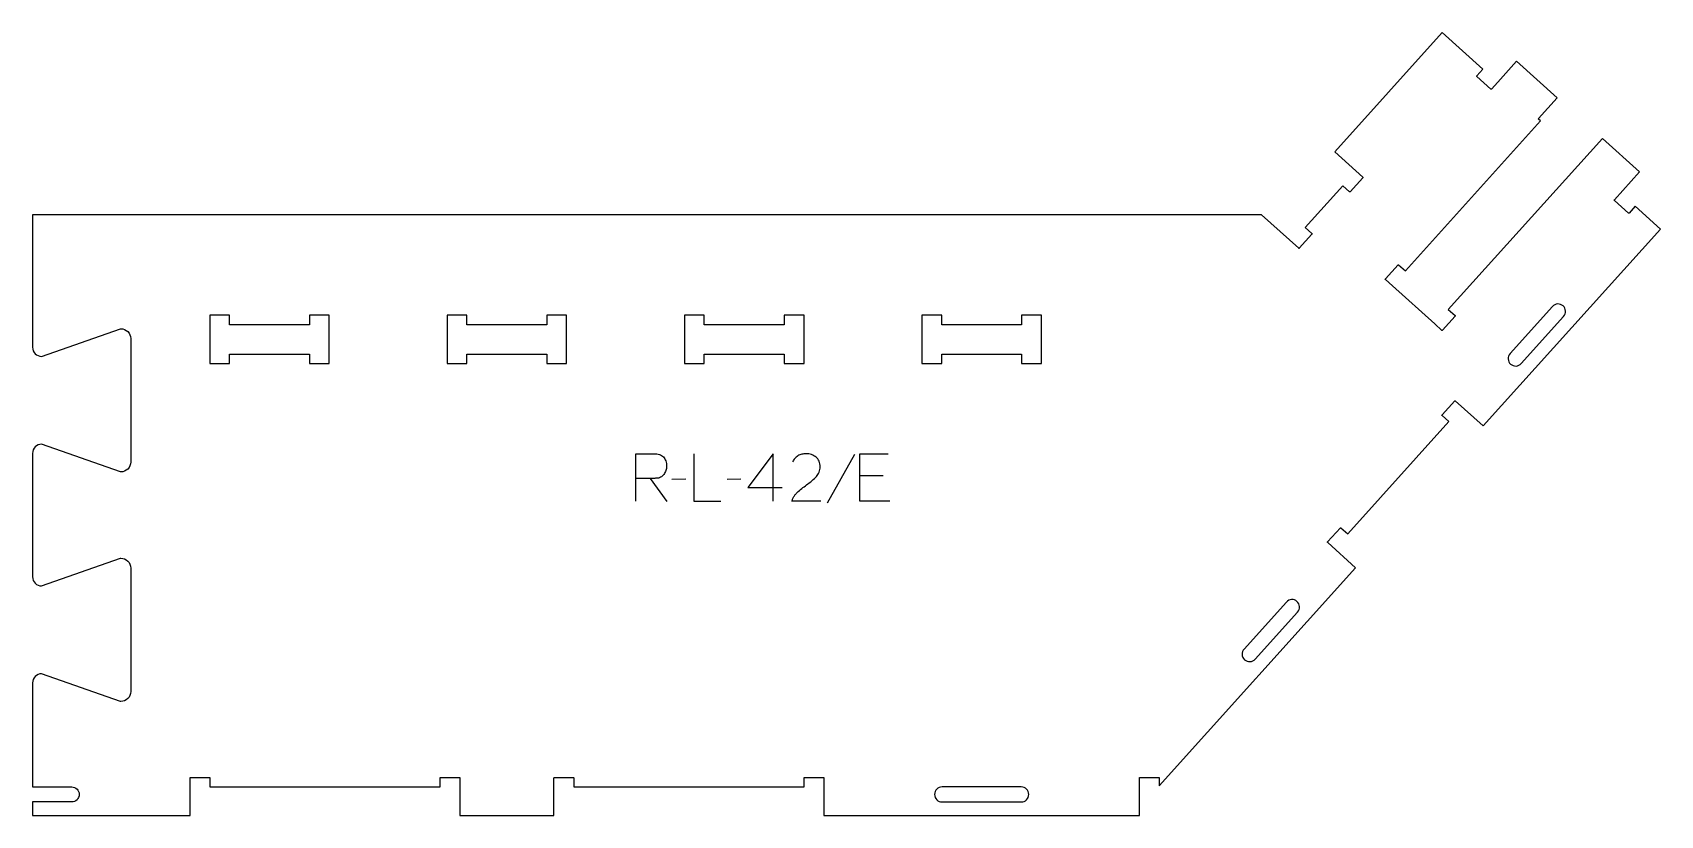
# Model space of a CAD drawing. Extents: x 0 to 1029, y 0 to 495.
import ezdxf

# ---------------------------------------------------------------- set-up
doc = ezdxf.new("R2010")
doc.units = 0
for name, color, linetype in [('1_ANYTOOL_1MMDEEP_LABELS_S', 2, 'CONTINUOUS'), ('3_ANYTOOL_CUTTHROUGH_INSID', 4, 'CONTINUOUS'), ('4_ANYTOOL_CUTTHROUGH_OUTSI', 5, 'CONTINUOUS')]:
    doc.layers.add(name, color=color, linetype=linetype)

msp = doc.modelspace()

# ---------------------------------------------------------------- linework, layer by layer
at = {"layer": '1_ANYTOOL_1MMDEEP_LABELS_S'}
for p, q in [((519.34244, 227.987706), (502.156725, 197.216277)), ((390.299583, 212.901992), (400.756725, 198.416277)), ((412.756725, 212.344849), (403.971011, 212.259135)), ((447.64244, 212.344849), (438.856725, 212.259135)), ((451.928154, 207.116277), (473.699583, 207.116277)), ((537.428154, 214.530563), (522.771011, 214.530563))]:
    msp.add_line(p, q, dxfattribs=at)
for points in [[(381.299583, 198.459135), (381.299583, 228.459135), (392.656725, 228.459135, -0.030274), (394.422538, 228.352119, -0.049), (396.144225, 227.968956, -0.050774), (397.476748, 227.3765, -0.06445), (398.635297, 226.49842, -0.0646), (399.525208, 225.362389, -0.052254), (400.12994, 224.047527, -0.050381), (400.519075, 222.354979, -0.031337), (400.628154, 220.616277, -0.040022), (400.517993, 219.242221, -0.042626), (400.183511, 217.905563, -0.04247), (399.614826, 216.615843, -0.036572), (398.849583, 215.430563, -0.051097), (397.907805, 214.416608, -0.061981), (396.765654, 213.641277, -0.061813), (395.456652, 213.164778, -0.049309), (394.071011, 212.987706, -0.003273), (393.20336, 212.950015, -0.003121), (392.335297, 212.92342, -0.003882), (391.317515, 212.906501, -0.002215), (390.299583, 212.901992), (381.34244, 212.901992)], [(498.128154, 198.501992), (479.828154, 198.544849, -0.034491), (480.490932, 200.292181, -0.037732), (481.397797, 201.925206, -0.037744), (482.537091, 203.399842, -0.03482), (483.878154, 204.694849, -0.00859), (486.837379, 207.093432, -0.008791), (489.878154, 209.387706, 0.020588), (492.697442, 211.621149, 0.025206), (495.299583, 214.101992, 0.046908), (496.320178, 215.403234, 0.051091), (497.06744, 216.876992, 0.050722), (497.516173, 218.525166, 0.041139), (497.656725, 220.230563, 0.039396), (497.514081, 222.038149, 0.058519), (497.024583, 223.776992, 0.060358), (496.234025, 225.184108, 0.061397), (495.128154, 226.359135, 0.048006), (493.772197, 227.281094, 0.045901), (492.26744, 227.934135, 0.045216), (490.527379, 228.336694, 0.034258), (488.74244, 228.459135, 0.055622), (486.107869, 228.165147, 0.079896), (483.663868, 227.184135, 0.080617), (481.694481, 225.518435, 0.060287), (480.256725, 223.359135)]]:
    msp.add_lwpolyline(points, format="xyb", dxfattribs=at)
for points in [[(417.899583, 228.459135), (417.899583, 198.459135), (434.999583, 198.459135)], [(467.913868, 198.459135), (467.956725, 228.501992), (451.928154, 207.116277)], [(541.713868, 198.459135), (522.771011, 198.459135), (522.771011, 228.459135), (540.599583, 228.459135)]]:
    msp.add_lwpolyline(points, dxfattribs=at)
at = {"layer": '3_ANYTOOL_CUTTHROUGH_INSID'}
for points in [[(967.501066, 315.196724, 0.198912), (968.714625, 318.62369, 0.198912), (967.149508, 321.905036, 0.198912), (963.722541, 323.118592, 0.198912), (960.441196, 321.553472), (933.675972, 291.827679, 0.198913), (932.462415, 288.400711, 0.198913), (934.027536, 285.119365, 0.198913), (937.454506, 283.905813, 0.198913), (940.735849, 285.470939)], [(772.606241, 98.744092), (799.371459, 128.469878, 0.198913), (800.585016, 131.896846, 0.198913), (799.019896, 135.178192, 0.198913), (795.592927, 136.391744, 0.198913), (792.311584, 134.82662), (765.546359, 105.100827, 0.414214), (765.89793, 98.392515, 0.198912), (769.3249, 97.178966, 0.198912)], [(574.75, 8.5), (624.75, 8.5, 1), (624.75, 18), (574.75, 18, 0.414214), (570, 13.25, 0.414214)]]:
    msp.add_lwpolyline(points, format="xyb", close=True, dxfattribs=at)
for points in [[(149.75, 310), (124.5, 310), (124.5, 316), (112.25, 316), (112, 316), (112, 285.5), (124.25, 285.5), (124.5, 285.5), (124.5, 291.5), (149.75, 291.5), (175, 291.5), (175, 285.5), (187.25, 285.5), (187.5, 285.5), (187.5, 315.75), (187.5, 316), (175.25, 316), (175, 316), (175, 310)], [(274.5, 291.5), (325, 291.5), (325, 285.5), (337.5, 285.5), (337.5, 316), (325, 316), (325, 310), (274.5, 310), (274.5, 316), (262, 316), (262, 285.5), (274.5, 285.5)], [(449.75, 310), (424.5, 310), (424.5, 316), (412, 316), (412, 285.5), (424.5, 285.5), (424.5, 291.5), (449.75, 291.5), (475, 291.5), (475, 285.5), (487.5, 285.5), (487.5, 316), (475, 316), (475, 310)], [(625, 291.5), (625, 285.5), (637.5, 285.5), (637.5, 316), (625, 316), (625, 310), (574.5, 310), (574.5, 316), (562, 316), (562, 285.5), (574.5, 285.5), (574.5, 291.5)]]:
    msp.add_lwpolyline(points, close=True, dxfattribs=at)
at = {"layer": '4_ANYTOOL_CUTTHROUGH_OUTSI'}
msp.add_lwpolyline([(24.75, 8.5), (0, 8.5), (0, 0), (99.5, 0), (99.5, 23.75, -0.414214), (99.75, 24), (111.75, 24, -0.414214), (112, 23.75), (112, 18), (149.75, 18), (257.5, 18), (257.5, 23.75, -0.414214), (257.75, 24), (269.75, 24, -0.414214), (270, 23.75), (270, 0), (329.5, 0), (329.5, 23.75, -0.414214), (329.75, 24), (341.75, 24, -0.414214), (342, 23.75), (342, 18), (449.75, 18), (487.5, 18), (487.5, 23.75, -0.414214), (487.75, 24), (499.75, 24, -0.414214), (500, 23.75), (500, 0), (699.5, 0), (699.5, 23.75, -0.414214), (699.75, 24), (711.75, 24, -0.414214), (712, 23.75), (712, 18.730992), (836.055266, 156.508322), (818.405576, 172.400174, -0.414214), (818.387073, 172.753243), (826.41664, 181.670981, -0.414214), (826.769709, 181.689485), (831.042791, 177.841984), (894.944764, 248.812315), (890.671682, 252.659816, -0.414214), (890.653178, 253.012884), (898.682745, 261.930622, -0.414214), (899.035814, 261.949126), (916.685504, 246.057274), (1028.690811, 370.45177), (1012.713197, 384.838078), (1008.865697, 380.564995, -0.414214), (1008.512628, 380.546492), (999.59489, 388.576059, -0.414214), (999.576386, 388.929128), (1015.468238, 406.578818), (991.993403, 427.715654), (894.634911, 319.588094), (898.907994, 315.740593, -0.414214), (898.926497, 315.387525), (890.89693, 306.469787, -0.414214), (890.543861, 306.451283), (886.084992, 310.466067), (859.331779, 334.554769), (854.87291, 338.569552, -0.414214), (854.854406, 338.922621), (862.883973, 347.840359, -0.414214), (863.237042, 347.858863), (867.510125, 344.011362), (952.824266, 438.762314), (951.589536, 439.874071, -0.414214), (951.571032, 440.227139), (963.4481, 453.41796), (937.809604, 476.502966), (925.932536, 463.312145), (921.917752, 458.853276, -0.414214), (921.564683, 458.834773), (912.646945, 466.86434, -0.414214), (912.628442, 467.217409), (916.475943, 471.490492), (890.837446, 494.575498), (822.92069, 419.146298), (840.570379, 403.254446, -0.414214), (840.588883, 402.901377), (832.559315, 393.983639, -0.414214), (832.206247, 393.965136), (827.933164, 397.812637), (804.179027, 371.430995), (808.45211, 367.583494, -0.414214), (808.470614, 367.230425), (800.441046, 358.312688, -0.414214), (800.087977, 358.294184), (776.536533, 379.5), (449.75, 379.5), (0, 379.5), (0, 295.749325, 0.412073), (5.707953, 289.999479), (55.667412, 307.48543, -0.084369), (55.75, 307.499466, -0.414214), (62, 301.249466), (62, 223.249466, -0.414214), (55.75, 216.999466, -0.084369), (55.667412, 217.013501), (5.707953, 234.499453, 0.412073), (0, 228.749607), (0, 150.749607, 0.412073), (5.707953, 144.99976), (55.667412, 162.485712, -0.084369), (55.75, 162.499747, -0.414214), (62, 156.249747), (62, 78.249747, -0.414214), (55.75, 71.999747, -0.084369), (55.667412, 72.013783), (5.707953, 89.499734, 0.412073), (0, 83.749888), (0, 18), (24.75, 18, -1)], format="xyb", close=True, dxfattribs=at)

doc.saveas('drawing.dxf')
